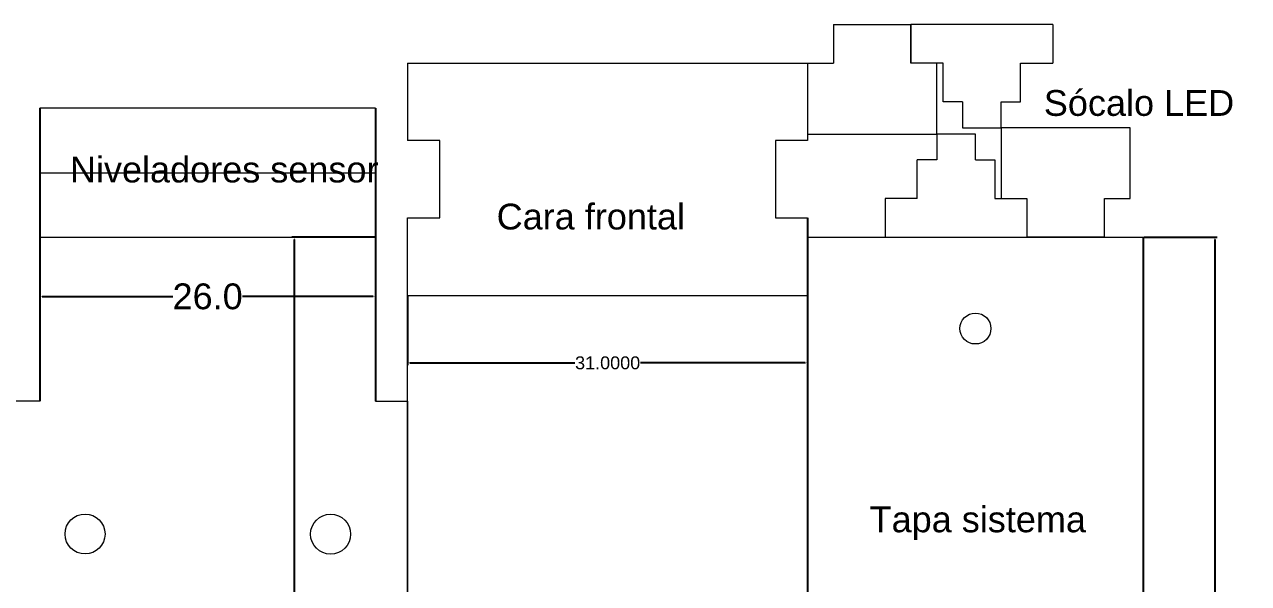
# Model space of a CAD drawing. Header units: inches. Extents: x 1 to 167, y 15 to 121.
# Drawn here: x 72 to 166.9, y 77.8 to 121.2 of the extents above; entities that cross this region are included whole.
import ezdxf

# ---------------------------------------------------------------- set-up
doc = ezdxf.new("R2010")
doc.units = ezdxf.units.IN
doc.header["$MEASUREMENT"] = 0
doc.styles.get("Standard").update_dxf_attribs({"font": 'arial.ttf'})
doc.dimstyles.new('Annotative', dxfattribs={"dimscale": 0, "dimtxt": 0.18, "dimasz": 0.18, "dimexe": 0.18, "dimexo": 0.0625, "dimgap": 0.09, "dimtad": 0, "dimtih": 1, "dimtoh": 1, "dimdec": 4, "dimzin": 0, "dimdsep": 46, "dimtxsty": 'Standard', "dimcen": 0.09, "dimadec": 0, "dimazin": 0, "dimtfac": 1, "dimtdec": 4, "dimtofl": 0, "dimtmove": 0, "dimatfit": 3, "dimfxl": 1, "dimtolj": 1, "dimtzin": 0, "dimarcsym": 0})
doc.dimstyles.get("Standard").update_dxf_attribs({"dimtxt": 0.18, "dimasz": 0.18, "dimexe": 0.18, "dimexo": 0.0625, "dimgap": 0.09, "dimtad": 0, "dimtih": 1, "dimtoh": 1, "dimdec": 4, "dimzin": 0, "dimdsep": 46, "dimtxsty": 'Standard', "dimcen": 0.09, "dimadec": 0, "dimazin": 0, "dimtfac": 1, "dimtdec": 4, "dimtofl": 0, "dimtmove": 0, "dimatfit": 3, "dimfxl": 1, "dimtolj": 1, "dimtzin": 0, "dimarcsym": 0})

# ---------------------------------------------------------------- blocks, each defined once
blk = doc.blocks.new('*D4')
at = {"color": 0, "lineweight": -2, "transparency": 16777216}
for p, q in [((73.215, 104.596), (73.215, 99.889)), ((99.215, 104.596), (99.215, 99.889)), ((73.395, 100.069), (83.514, 100.069)), ((99.035, 100.069), (88.916, 100.069))]:
    blk.add_line(p, q, dxfattribs=at)
at = {"color": 0, "transparency": 16777216}
for points in [[(73.395, 100.099), (73.395, 100.039), (73.215, 100.069)], [(99.035, 100.099), (99.035, 100.039), (99.215, 100.069)]]:
    blk.add_solid(points, dxfattribs=at)
at = {"layer": 'Defpoints', "color": 0, "transparency": 16777216}
for p in [(73.215, 104.659), (99.215, 104.659), (99.215, 100.069)]:
    blk.add_point(p, dxfattribs=at)
at = {"color": 0, "transparency": 16777216, "insert": (86.215, 100.069), "char_height": 0.18, "attachment_point": 5}
blk.add_mtext('\\A1;{\\H11.11111x;26.0}', dxfattribs=at)
blk = doc.blocks.new('*D6')
at = {"color": 0, "lineweight": -2, "transparency": 16777216}
for p, q in [((158.777, 104.659), (164.462, 104.659)), ((164.282, 104.479), (164.282, 65.02)), ((164.282, 23.339), (164.282, 62.798)), ((158.777, 23.159), (164.462, 23.159))]:
    blk.add_line(p, q, dxfattribs=at)
at = {"color": 0, "transparency": 16777216}
for points in [[(164.252, 104.479), (164.312, 104.479), (164.282, 104.659)], [(164.252, 23.339), (164.312, 23.339), (164.282, 23.159)]]:
    blk.add_solid(points, dxfattribs=at)
at = {"layer": 'Defpoints', "color": 0, "transparency": 16777216}
for p in [(158.715, 104.659), (158.715, 23.159), (164.282, 23.159)]:
    blk.add_point(p, dxfattribs=at)
at = {"color": 0, "transparency": 16777216, "insert": (164.282, 63.909), "char_height": 0.18, "attachment_point": 5}
blk.add_mtext('\\A1;{\\H11.11111x;81.5}', dxfattribs=at)
blk = doc.blocks.new('*D7')
at = {"color": 0, "lineweight": -2, "transparency": 16777216}
for p, q in [((99.152, 104.659), (92.745, 104.659)), ((92.925, 104.479), (92.925, 66.206)), ((92.925, 25.339), (92.925, 63.611)), ((99.152, 25.159), (92.745, 25.159))]:
    blk.add_line(p, q, dxfattribs=at)
at = {"color": 0, "transparency": 16777216}
for points in [[(92.895, 104.479), (92.955, 104.479), (92.925, 104.659)], [(92.895, 25.339), (92.955, 25.339), (92.925, 25.159)]]:
    blk.add_solid(points, dxfattribs=at)
at = {"layer": 'Defpoints', "color": 0, "transparency": 16777216}
for p in [(99.215, 104.659), (92.925, 25.159), (99.215, 25.159)]:
    blk.add_point(p, dxfattribs=at)
at = {"color": 0, "transparency": 16777216, "insert": (92.925, 64.909), "char_height": 0.18, "attachment_point": 5}
blk.add_mtext('\\A1;{\\H5.55556x;\\P\\H1x;79.5000}', dxfattribs=at)
blk = doc.blocks.new('*D9')
at = {"color": 0, "lineweight": -2, "transparency": 16777216}
for p, q in [((101.715, 100.096), (101.715, 94.742)), ((132.715, 100.096), (132.715, 94.742)), ((101.895, 94.922), (114.663, 94.922)), ((132.535, 94.922), (119.767, 94.922))]:
    blk.add_line(p, q, dxfattribs=at)
at = {"color": 0, "transparency": 16777216}
for points in [[(101.895, 94.952), (101.895, 94.892), (101.715, 94.922)], [(132.535, 94.952), (132.535, 94.892), (132.715, 94.922)]]:
    blk.add_solid(points, dxfattribs=at)
at = {"layer": 'Defpoints', "color": 0, "transparency": 16777216}
for p in [(101.715, 100.159), (132.715, 100.159), (132.715, 94.922)]:
    blk.add_point(p, dxfattribs=at)
at = {"color": 0, "transparency": 16777216, "insert": (117.215, 94.922), "char_height": 0.18, "attachment_point": 5}
blk.add_mtext('\\A1;{\\H5.55556x;31.0000}', dxfattribs=at)

msp = doc.modelspace()

# ---------------------------------------------------------------- linework, layer by layer
at = {"linetype": 'Continuous', "lineweight": 0}
for p, q in [((134.71493, 121.15873), (134.71493, 118.15873)), ((134.71493, 121.15873), (140.71493, 121.15873)), ((140.71493, 118.15873), (140.71493, 121.15873)), ((140.71493, 121.15873), (140.71493, 118.15873)), ((151.71493, 121.15873), (140.71493, 121.15873)), ((151.71493, 121.15873), (151.71493, 118.15873)), ((101.71493, 118.15873), (132.71493, 118.15873)), ((101.71493, 118.15873), (101.71493, 112.15873)), ((132.71493, 118.15873), (132.71493, 112.15873)), ((132.71493, 118.15873), (134.71493, 118.15873)), ((132.71493, 118.15873), (132.71493, 112.65873)), ((143.21493, 118.15873), (140.71493, 118.15873)), ((142.71493, 112.65873), (142.71493, 118.15873)), ((143.21493, 115.15873), (143.21493, 118.15873)), ((149.21493, 115.15873), (149.21493, 118.15873)), ((149.21493, 118.15873), (151.71493, 118.15873)), ((144.71493, 115.15873), (143.21493, 115.15873)), ((144.71493, 115.15873), (144.71493, 113.15873)), ((147.71493, 113.15873), (147.71493, 115.15873)), ((147.71493, 115.15873), (149.21493, 115.15873)), ((99.21493, 114.65873), (73.21493, 114.65873)), ((144.71493, 113.15873), (147.71493, 113.15873)), ((157.71493, 113.15873), (147.71493, 113.15873)), ((147.71493, 113.15873), (147.71493, 107.65873)), ((157.71493, 107.65873), (157.71493, 113.15873)), ((104.21493, 112.15873), (101.71493, 112.15873)), ((104.21493, 106.15873), (104.21493, 112.15873)), ((132.71493, 112.15873), (130.21493, 112.15873)), ((130.21493, 112.15873), (130.21493, 106.15873)), ((132.71493, 112.65873), (142.71493, 112.65873)), ((145.71493, 112.65873), (142.71493, 112.65873)), ((142.71493, 112.65873), (142.71493, 110.65873)), ((145.71493, 110.65873), (145.71493, 112.65873)), ((141.21493, 107.65873), (141.21493, 110.65873)), ((142.71493, 110.65873), (141.21493, 110.65873)), ((145.71493, 110.65873), (147.21493, 110.65873)), ((147.21493, 110.65873), (147.21493, 107.65873)), ((73.21493, 109.65873), (99.21493, 109.65873)), ((141.21493, 107.65873), (138.71493, 107.65873)), ((138.71493, 107.65873), (138.71493, 104.65873)), ((147.21493, 107.65873), (149.71493, 107.65873)), ((149.71493, 107.65873), (149.71493, 104.65873)), ((155.71493, 104.65873), (155.71493, 107.65873)), ((155.71493, 107.65873), (157.71493, 107.65873)), ((101.71493, 100.15873), (101.71493, 106.15873)), ((101.71493, 106.15873), (104.21493, 106.15873)), ((130.21493, 106.15873), (132.71493, 106.15873)), ((73.21493, 104.65873), (99.21493, 104.65873)), ((132.71493, 104.65873), (158.71493, 104.65873)), ((138.71493, 104.65873), (149.71493, 104.65873)), ((155.71493, 104.65873), (149.71493, 104.65873)), ((101.71493, 75.15873), (101.71493, 100.15873)), ((101.71493, 100.15873), (132.71493, 100.15873)), ((73.21493, 91.95873), (70.71493, 91.95873)), ((99.21493, 91.95873), (101.71493, 91.95873)), ((101.71493, 91.95873), (101.71493, 76.75873))]:
    msp.add_line(p, q, dxfattribs=at)
for p, q in [((73.21493, 114.65873), (73.21493, 91.95873)), ((99.21493, 114.65873), (99.21493, 91.95873)), ((132.71493, 106.15873), (132.71493, 23.15873)), ((158.71493, 104.65873), (158.71493, 23.15873))]:
    msp.add_line(p, q)
for centre, radius in [((145.71864, 97.58878), 1.2), ((76.71505, 81.65812), 1.55), ((95.74386, 81.64528), 1.55)]:
    msp.add_circle(centre, radius, dxfattribs=at)

# ---------------------------------------------------------------- texts
at = {"char_height": 2, "attachment_point": 1}
for s, insert, width in [('Sócalo LED', (151.01987, 116.07326), 28.0391542), ('Niveladores sensor', (75.54185, 110.91335), 25.6753771), ('Cara frontal', (108.61358, 107.26599), 28.0391542), ('Tapa sistema', (137.51707, 83.79253), 28.0391542)]:
    msp.add_mtext(s, dxfattribs=dict(at, insert=insert, width=width))

# ---------------------------------------------------------------- dimensions: what is measured, and where the dimension line sits
for base, p1, p2, text, dimstyle, picture, middle in [((99.21493, 100.06944), (73.21493, 104.65873), (99.21493, 104.65873), '{\\H11.11111x;26.0}', 'Standard', '*D4', (86.21493, 100.06944)), ((132.71493, 94.92199), (101.71493, 100.15873), (132.71493, 100.15873), '{\\H5.55556x;<>}', 'Annotative', '*D9', (117.21493, 94.92199))]:
    dim = msp.add_linear_dim(base=base, p1=p1, p2=p2, text=text, dimstyle=dimstyle)
    dim.commit()
    dim.dimension.update_dxf_attribs({"geometry": picture, "text_midpoint": middle})
dim = msp.add_linear_dim(base=(92.92539, 25.15873), p1=(99.21493, 104.65873), p2=(99.21493, 25.15873), angle=90, text='{\\H5.55556x;\\P\\H1x;<>}', dimstyle='Standard')
dim.commit()
dim.dimension.update_dxf_attribs({"geometry": '*D7', "text_midpoint": (92.92539, 64.90873)})
dim = msp.add_aligned_dim(p1=(158.71493, 104.65873), p2=(158.71493, 23.15873), distance=5.56703, text='{\\H11.11111x;81.5}', dimstyle='Standard')
dim.commit()
dim.dimension.update_dxf_attribs({"geometry": '*D6', "text_midpoint": (164.28196, 63.90873)})

doc.saveas('drawing.dxf')
